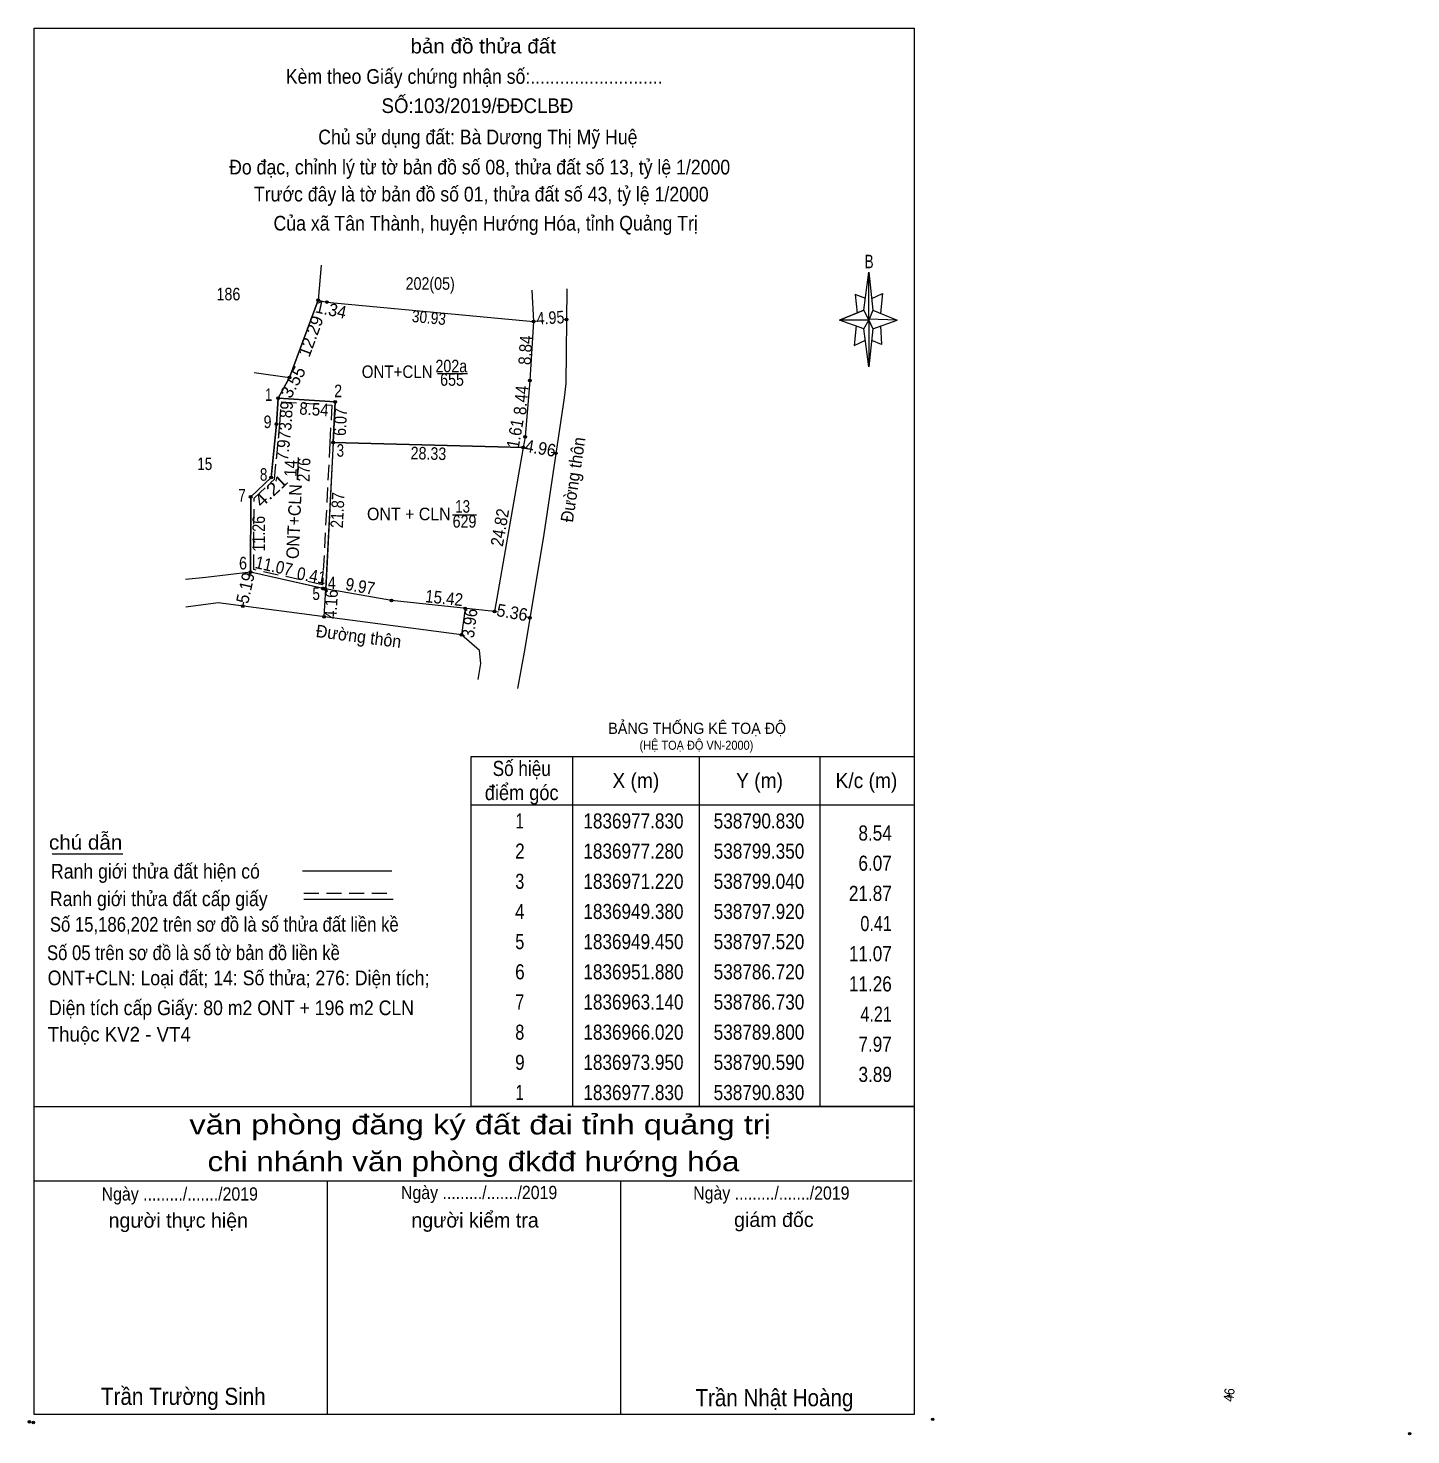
# Model space of a CAD drawing. Header units: metres. Extents: x 537654 to 538880, y 1836824 to 1837052.
# Drawn here: x 538348.8 to 538555, y 1836836.9 to 1837046.7 of the extents above; entities that cross this region are included whole.
import ezdxf
from ezdxf.enums import TextEntityAlignment as Align

# ---------------------------------------------------------------- set-up
doc = ezdxf.new("R2010")
doc.units = ezdxf.units.M
doc.header["$LTSCALE"] = 0.75
doc.header["$PDMODE"] = 32
doc.header["$PDSIZE"] = 0.375
doc.linetypes.add('MEDIUM_DASHED', pattern=[4.5, 3, -1.5])
doc.layers.add('11', color=7, linetype='Continuous', lineweight=13)
doc.layers.add('2', color=7, linetype='Continuous', lineweight=13)
doc.layers.add('12', color=7, linetype='Continuous')

msp = doc.modelspace()

# ---------------------------------------------------------------- hatches: boundary and pattern name
at = {"layer": '2'}
for points in [[(538392.26, 1837006.13, 1), (538391.86, 1837006.13, 1)], [(538393.57, 1837005.84, 1), (538393.17, 1837005.84, 1)], [(538424.36, 1837002.95, 1), (538423.96, 1837002.95, 1)], [(538429.3, 1837003.23, 1), (538428.9, 1837003.23, 1)], [(538388.01, 1836994.6, 1), (538387.61, 1836994.6, 1)], [(538423.82, 1836994.13, 1), (538423.42, 1836994.13, 1)], [(538386.3, 1836991.49, 1), (538385.9, 1836991.49, 1)], [(538394.82, 1836990.94, 1), (538394.42, 1836990.94, 1)], [(538386.06, 1836987.61, 1), (538385.66, 1836987.61, 1)], [(538394.51, 1836984.88, 1), (538394.11, 1836984.88, 1)], [(538422.83, 1836984.13, 1), (538422.43, 1836984.13, 1)], [(538423.11, 1836985.72, 1), (538422.71, 1836985.72, 1)], [(538427.71, 1836983.27, 1), (538427.31, 1836983.27, 1)], [(538385.27, 1836979.68, 1), (538384.87, 1836979.68, 1)], [(538382.2, 1836976.8, 1), (538381.8, 1836976.8, 1)], [(538382.19, 1836965.54, 1), (538381.79, 1836965.54, 1)], [(538392.98, 1836963.12, 1), (538392.58, 1836963.12, 1)], [(538392.99, 1836963.11, 1), (538392.59, 1836963.11, 1)], [(538393.38, 1836963.01, 1), (538392.98, 1836963.01, 1)], [(538403.21, 1836961.33, 1), (538402.81, 1836961.33, 1)], [(538381.05, 1836960.48, 1), (538380.65, 1836960.48, 1)], [(538393.17, 1836958.89, 1), (538392.77, 1836958.89, 1)], [(538414.16, 1836960.15, 1), (538413.76, 1836960.15, 1)], [(538418.54, 1836959.68, 1), (538418.14, 1836959.68, 1)], [(538423.82, 1836958.75, 1), (538423.42, 1836958.75, 1)], [(538413.65, 1836956.22, 1), (538413.25, 1836956.22, 1)]]:
    msp.add_hatch(color=256, dxfattribs=at).paths.add_polyline_path(points)

# ---------------------------------------------------------------- linework, layer by layer
at = {"layer": '11'}
for p, q in [((538527.55, 1836842.79), (538528.17, 1836842.72)), ((538527.9, 1836843.07), (538527.83, 1836842.45))]:
    msp.add_line(p, q, dxfattribs=at)
at = {"layer": '2'}
for p, q in [((538473.44, 1837004.61), (538474.17, 1837010.29)), ((538392.06, 1837006.13), (538393.37, 1837005.84)), ((538393.37, 1837005.84), (538424.16, 1837002.95)), ((538429.1, 1837003.23), (538428.61, 1837003.2)), ((538473.44, 1837001.84), (538469.8, 1837003.15)), ((538474.76, 1837004.61), (538478.4, 1837003.15)), ((538425.07, 1837003), (538424.16, 1837002.95)), ((538474.76, 1837001.84), (538474.17, 1836996.16)), ((538475.92, 1837002.28), (538476.06, 1836999.5)), ((538476.06, 1836999.5), (538474.6, 1837000.09)), ((538382.54, 1836995.34), (538387.81, 1836994.6)), ((538409.85, 1836995.19), (538414.32, 1836995.19)), ((538394.31, 1836984.88), (538422.63, 1836984.13)), ((538388.99, 1836979.32), (538389.14, 1836982.66)), ((538423.32, 1836984.01), (538422.63, 1836984.13)), ((538427.51, 1836983.27), (538426.79, 1836983.4)), ((538412.08, 1836974.12), (538415.66, 1836974.12)), ((538381.81, 1836964.75), (538381.99, 1836965.54)), ((538392.97, 1836958.89), (538393.19, 1836963.04)), ((538380.85, 1836960.48), (538380.99, 1836961.1)), ((538413.96, 1836960.15), (538413.45, 1836956.22)), ((538418.96, 1836959.57), (538418.34, 1836959.68)), ((538423.62, 1836958.75), (538422.96, 1836958.87)), ((538429.98, 1836938.07), (538429.98, 1836885.87)), ((538448.88, 1836938.07), (538448.88, 1836885.87)), ((538466.88, 1836938.07), (538466.88, 1836885.87)), ((538414.86, 1836930.87), (538480.92, 1836930.87)), ((538352.39, 1836923.56), (538362.95, 1836923.56)), ((538389.71, 1836921.03), (538403.04, 1836921.03)), ((538389.92, 1836916.76), (538403.24, 1836916.76)), ((538349.7, 1836885.87), (538480.92, 1836885.87)), ((538349.7, 1836874.79), (538480.63, 1836874.79)), ((538349.7, 1836874.79), (538480.63, 1836874.79)), ((538349.7, 1836874.79), (538480.63, 1836874.79)), ((538393.44, 1836839.94), (538393.44, 1836874.79)), ((538437.18, 1836839.94), (538437.18, 1836874.79))]:
    msp.add_line(p, q, dxfattribs=at)
at = {"layer": '2', "linetype": 'MEDIUM_DASHED'}
msp.add_line((538389.92, 1836917.66), (538403.33, 1836917.66), dxfattribs=at)
at = {"layer": '2'}
for points in [[(538349.7, 1837046.69), (538480.92, 1837046.69), (538480.92, 1836839.94), (538349.7, 1836839.94)], [(538474.17, 1837010.29), (538474.76, 1837004.61), (538474.17, 1837003.15)], [(538392.06, 1837006.13), (538393.37, 1837005.84), (538424.16, 1837002.95), (538423.62, 1836994.13), (538422.91, 1836985.72), (538422.63, 1836984.13), (538394.31, 1836984.88), (538394.62, 1836990.94), (538386.1, 1836991.49), (538387.81, 1836994.6)], [(538474.17, 1837003.15), (538469.8, 1837003.15), (538473.44, 1837004.61), (538474.76, 1837001.84), (538478.4, 1837003.15), (538474.17, 1837003.3)], [(538474.17, 1837003.15), (538474.17, 1836996.16), (538473.44, 1837001.84)], [(538386.1, 1836991.49), (538394.62, 1836990.94), (538394.31, 1836984.88), (538393.18, 1836963.01), (538392.78, 1836963.12), (538381.99, 1836965.54), (538382, 1836976.8), (538385.07, 1836979.68), (538385.86, 1836987.61)], [(538414.86, 1836938.07), (538480.92, 1836938.07), (538480.92, 1836885.87), (538414.86, 1836885.87)]]:
    msp.add_lwpolyline(points, close=True, dxfattribs=at)
for points in [[(538392.53, 1837011.33), (538392.06, 1837006.13), (538387.81, 1836994.6), (538386.1, 1836991.49), (538385.86, 1836987.61), (538385.07, 1836979.68)], [(538429.16, 1837007.81), (538428.98, 1836993.67), (538428.74, 1836991.53), (538425.71, 1836971.24), (538422.86, 1836954.18), (538421.77, 1836948.21)], [(538423.9, 1837007.62), (538424.16, 1837002.95), (538423.62, 1836994.13), (538422.91, 1836985.72), (538422.63, 1836984.13)], [(538473.73, 1837006.36), (538472.13, 1837006.94), (538472.42, 1837004.17)], [(538474.6, 1837006.36), (538476.22, 1837007.09), (538475.92, 1837004.17)], [(538474.17, 1837003.15), (538473.44, 1837004.61), (538469.8, 1837003.15)], [(538474.17, 1837003.15), (538474.76, 1837001.84), (538478.4, 1837003.15)], [(538472.27, 1837002.28), (538471.99, 1836999.36), (538473.59, 1837000.09)], [(538386.1, 1836991.49), (538394.62, 1836990.94), (538393.19, 1836963.04)], [(538422.63, 1836984.13), (538418.34, 1836959.68), (538403.01, 1836961.33), (538392.79, 1836963.11), (538381.99, 1836965.54)], [(538385.07, 1836979.68), (538382, 1836976.8), (538381.99, 1836965.54)], [(538381.99, 1836965.54), (538375.32, 1836964.73), (538372.28, 1836964.44)], [(538381.99, 1836965.54), (538375.32, 1836964.73), (538372.28, 1836964.44)], [(538415.9, 1836949.52), (538416.31, 1836951.93), (538416.11, 1836953.87), (538413.45, 1836956.22), (538377.16, 1836960.96), (538372.34, 1836960.31)], [(538480.92, 1836839.94), (538349.7, 1836839.94), (538349.7, 1836874.79)]]:
    msp.add_lwpolyline(points, dxfattribs=at)
at = {"layer": '2', "linetype": 'MEDIUM_DASHED'}
msp.add_lwpolyline([(538386.57, 1836990.96), (538394.1, 1836990.47), (538393.81, 1836984.91), (538392.71, 1836963.65), (538382.49, 1836965.94), (538382.5, 1836976.58), (538385.55, 1836979.44), (538386.36, 1836987.57)], close=True, dxfattribs=at)
at = {"layer": '2', "lineweight": 25}
for centre in [(538392.06, 1837006.13), (538393.37, 1837005.84), (538424.16, 1837002.95), (538429.1, 1837003.23), (538387.81, 1836994.6), (538423.62, 1836994.13), (538386.1, 1836991.49), (538394.62, 1836990.94), (538385.86, 1836987.61), (538394.31, 1836984.88), (538422.63, 1836984.13), (538422.91, 1836985.72), (538427.51, 1836983.27), (538385.07, 1836979.68), (538382, 1836976.8), (538381.99, 1836965.54), (538392.78, 1836963.12), (538392.79, 1836963.11), (538393.18, 1836963.01), (538403.01, 1836961.33), (538380.85, 1836960.48), (538392.97, 1836958.89), (538413.96, 1836960.15), (538418.34, 1836959.68), (538423.62, 1836958.75), (538413.45, 1836956.22)]:
    msp.add_circle(centre, 0.2, dxfattribs=at)
at = {"layer": '2'}
for p in [(538349.01, 1836838.82), (538349.6, 1836838.72), (538483.69, 1836839.21), (538554.79, 1836837.07)]:
    msp.add_point(p, dxfattribs=at)

# ---------------------------------------------------------------- texts
at = {"layer": '12', "width": 0.9}
msp.add_text('46', height=1.5, rotation=83.482, dxfattribs=at).set_placement((538528.6171, 1836842.7649), align=Align.CENTER)
at = {"layer": '2'}
for s, height, width, p in [('bản đồ thửa đất', 2.187, 1.05, (538416.67, 1837042.92)), ('Kèm theo Giấy chứng nhận số:...........................', 2.187, 0.9, (538415.335, 1837038.39)), ('SỐ:103/2019/ĐĐCLBĐ', 2.19, 0.95, (538415.81, 1837034.03)), ('Chủ sử dụng đất: Bà Dương Thị Mỹ Huệ', 2.19, 0.9, (538415.875, 1837029.36)), ('Đo đạc, chỉnh lý từ tờ bản đồ số 08, thửa đất số 13, tỷ lệ 1/2000 ', 2.19, 0.9, (538416.5, 1837024.87)), ('Trước đây là tờ bản đồ số 01, thửa đất số 43, tỷ lệ 1/2000', 2.19, 0.9, (538416.385, 1837020.84)), ('Của xã Tân Thành, huyện Hướng Hóa, tỉnh Quảng Trị', 2.19, 0.9, (538417.04, 1837016.5)), ('B', 2.009, 0.75, (538474.205, 1837010.88)), ('202(05)', 1.87, 0.85, (538408.765, 1837007.67)), ('186', 1.87, 0.85, (538378.685, 1837006.09)), ('202a', 1.87, 0.85, (538411.915, 1836995.36)), ('655', 1.87, 0.85, (538412.02, 1836993.35)), ('15', 1.87, 0.8, (538375.16, 1836980.78)), ('Số hiệu', 2.25, 0.85, (538422.415, 1836935.15)), ('điểm góc', 2.25, 0.9, (538422.41, 1836931.55)), ('X (m)', 2.25, 0.95, (538439.43, 1836933.35)), ('Y (m)', 2.25, 0.95, (538457.87, 1836933.35)), ('K/c (m)', 2.25, 0.95, (538473.81, 1836933.35)), (' 1', 2.25, 0.75, (538421.785, 1836927.32)), ('1836977.830', 2.25, 0.85, (538439.07, 1836927.32)), ('538790.830', 2.25, 0.85, (538457.79, 1836927.32)), (' 2', 2.25, 0.85, (538421.785, 1836922.82)), ('1836977.280', 2.25, 0.85, (538439.07, 1836922.82)), ('538799.350', 2.25, 0.85, (538457.79, 1836922.82)), (' 3', 2.25, 0.8, (538421.79, 1836918.32)), ('1836971.220', 2.25, 0.85, (538439.07, 1836918.32)), ('538799.040', 2.25, 0.85, (538457.79, 1836918.32)), (' 4', 2.25, 0.85, (538421.78, 1836913.82)), ('1836949.380', 2.25, 0.85, (538439.07, 1836913.82)), ('538797.920', 2.25, 0.85, (538457.79, 1836913.82)), (' 5', 2.25, 0.8, (538421.79, 1836909.32)), ('1836949.450', 2.25, 0.85, (538439.07, 1836909.32)), ('538797.520', 2.25, 0.85, (538457.79, 1836909.32)), (' 6', 2.25, 0.85, (538421.785, 1836904.82)), ('1836951.880', 2.25, 0.85, (538439.07, 1836904.82)), ('538786.720', 2.25, 0.85, (538457.79, 1836904.82)), (' 7', 2.25, 0.8, (538421.79, 1836900.32)), ('1836963.140', 2.25, 0.85, (538439.07, 1836900.32)), ('538786.730', 2.25, 0.85, (538457.79, 1836900.32)), (' 8', 2.25, 0.8, (538421.79, 1836895.82)), ('1836966.020', 2.25, 0.85, (538439.07, 1836895.82)), ('538789.800', 2.25, 0.85, (538457.79, 1836895.82)), (' 9', 2.25, 0.85, (538421.785, 1836891.32)), ('1836973.950', 2.25, 0.85, (538439.07, 1836891.32)), ('538790.590', 2.25, 0.85, (538457.79, 1836891.32)), (' 1', 2.25, 0.75, (538421.785, 1836886.82)), ('1836977.830', 2.25, 0.85, (538439.07, 1836886.82)), ('538790.830', 2.25, 0.85, (538457.79, 1836886.82)), ('văn phòng đăng ký đất đai tỉnh quảng trị', 2.916, 1.25, (538416.22, 1836881.7)), ('chi nhánh văn phòng đkđđ hướng hóa', 2.916, 1.2, (538415.22, 1836876.21)), ('Ngày ........./......./2019', 1.968, 0.9, (538371.43, 1836871.83)), ('Ngày ........./......./2019', 1.968, 0.9, (538416.06, 1836872.05)), ('Ngày ........./......./2019', 1.968, 0.9, (538459.63, 1836871.97)), ('Trần Trường Sinh', 2.551, 0.9, (538371.96, 1836841.35)), ('Trần Nhật Hoàng', 2.551, 0.9, (538460.085, 1836841.15))]:
    msp.add_text(s, height=height, dxfattribs=dict(at, width=width)).set_placement(p, align=Align.CENTER)
for s, height, rotation, width, p in [('1.34', 1.87, 347.518, 0.95, (538393.7779, 1837003.8202)), ('30.93', 1.78, 354.638, 0.85, (538408.4968, 1837002.6353)), ('4.95', 1.87, 3.244, 0.85, (538426.7521, 1837002.5697)), ('8.84', 1.87, 86.496, 0.9, (538423.8921, 1836998.5979)), ('8.44', 1.87, 85.174, 0.9, (538423.2337, 1836991.1163)), ('3.89', 1.87, 86.46, 0.9, (538388.1925, 1836988.7923)), ('8.54', 1.87, 356.306, 0.9, (538391.3848, 1836988.9303)), ('6.07', 1.87, 87.072, 0.85, (538396.2881, 1836987.9022)), ('7.97', 1.87, 84.311, 0.9, (538387.7944, 1836984.3023)), ('1.61', 1.87, 80.013, 0.9, (538422.3356, 1836986.0728)), ('28.33', 1.87, 358.483, 0.85, (538408.4802, 1836982.3288)), ('4.96', 1.87, 350.005, 0.95, (538425.0427, 1836983.1265)), ('Đường thôn', 1.87, 81.507, 0.95, (538430.9776, 1836979.2169)), ('14', 1.87, 87.529, 0.9, (538388.8931, 1836980.9897)), ('276', 1.87, 87.529, 0.85, (538390.8492, 1836980.7747)), ('4.21', 1.87, 43.171, 1.15, (538385.6653, 1836977.0156)), ('21.87', 1.87, 87.064, 0.85, (538395.8799, 1836974.7471)), ('13', 1.87, 359.97, 0.8, (538413.5995, 1836974.4194)), ('11.26', 1.87, 89.949, 0.85, (538384.1224, 1836971.2792)), ('629', 1.87, 359.97, 0.85, (538413.8795, 1836972.1891)), ('24.82', 1.87, 80.048, 0.9, (538420.078, 1836972.0584)), ('11.07', 1.87, 347.32, 0.9, (538385.2748, 1836965.5644)), ('5.19', 1.87, 77.303, 0.95, (538382.1257, 1836962.9945)), ('0.41', 1.87, 350.074, 0.9, (538390.9338, 1836964.1266)), ('9.97', 1.87, 350.122, 0.9, (538398.1796, 1836962.527)), ('4.16', 1.87, 86.965, 0.9, (538394.9137, 1836960.7255)), ('15.42', 1.87, 353.857, 0.9, (538410.7499, 1836960.7786)), ('3.96', 1.87, 82.606, 0.9, (538415.5561, 1836957.8247)), ('5.36', 1.87, 350.011, 0.95, (538420.8328, 1836958.6267)), ('Đường thôn', 1.87, 352.558, 0.95, (538397.9789, 1836955.0621))]:
    msp.add_text(s, height=height, rotation=rotation, dxfattribs=dict(at, width=width)).set_placement(p, align=Align.CENTER)
for s, rotation, p in [('12.29', 69.766, (538391.8248, 1837000.4117)), ('3.55', 61.196, (538389.1351, 1836993.4545))]:
    msp.add_text(s, height=1.87, rotation=rotation, dxfattribs=at).set_placement(p, align=Align.CENTER)
for s, height, width, p in [('ONT+CLN ', 1.87, 0.9, (538409.75, 1836994.51)), (' 1', 1.87, 0.75, (538385.2, 1836991.1)), (' 2', 1.87, 0.85, (538395.63, 1836991.65)), (' 9', 1.87, 0.85, (538385.11, 1836987.04)), (' 3', 1.87, 0.8, (538395.93, 1836982.77)), (' 8', 1.87, 0.8, (538384.49, 1836979.19)), (' 7', 1.87, 0.8, (538381.27, 1836976.07)), (' 6', 1.87, 0.85, (538381.45, 1836965.96)), (' 4', 1.87, 0.85, (538394.69, 1836963.02)), (' 5', 1.87, 0.8, (538392.32, 1836961.4)), ('8.54', 2.25, 0.85, (538477.59, 1836925.52)), ('6.07', 2.25, 0.85, (538477.59, 1836921.02)), ('21.87', 2.25, 0.85, (538477.59, 1836916.52)), ('0.41', 2.25, 0.8, (538477.59, 1836912.02)), ('11.07', 2.25, 0.85, (538477.59, 1836907.52)), ('11.26', 2.25, 0.85, (538477.59, 1836903.02)), ('4.21', 2.25, 0.8, (538477.59, 1836898.52)), ('7.97', 2.25, 0.85, (538477.59, 1836894.02)), ('3.89', 2.25, 0.85, (538477.6, 1836889.52))]:
    msp.add_text(s, height=height, dxfattribs=dict(at, width=width)).set_placement(p, align=Align.RIGHT)
at = {"layer": '2', "width": 0.95}
for s, rotation, p in [('ONT+CLN ', 87.529, (538389.6702, 1836979.2794)), ('ONT + CLN', 359.97, (538411.819, 1836973.2936))]:
    msp.add_text(s, height=1.87, rotation=rotation, dxfattribs=at).set_placement(p, align=Align.RIGHT)
at = {"layer": '2'}
for s, height, width, p in [('BẢNG THỐNG KÊ TOẠ ĐỘ ', 1.677, 0.95, (538435.32, 1836941.42)), ('(HỆ TOẠ ĐỘ VN-2000)', 1.356, 0.9, (538439.98, 1836939.06)), ('chú dẫn', 2.187, 1.05, (538351.93, 1836924.17)), ('Ranh giới thửa đất hiện có ', 2.187, 0.9, (538352.23, 1836919.85)), ('Ranh giới thửa đất cấp giấy', 2.187, 0.9, (538352.07, 1836915.74)), ('Số 15,186,202 trên sơ đồ là số thửa đất liền kề', 2.19, 0.85, (538352.06, 1836911.93)), ('Số 05 trên sơ đồ là số tờ bản đồ liền kề', 2.19, 0.85, (538351.63, 1836907.7)), ('ONT+CLN: Loại đất; 14: Số thửa; 276: Diện tích;', 2.19, 0.9, (538351.73, 1836903.94)), ('Diện tích cấp Giấy: 80 m2 ONT + 196 m2 CLN', 2.19, 0.9, (538351.93, 1836899.48)), ('Thuộc KV2 - VT4', 2.19, 0.95, (538351.74, 1836895.54))]:
    msp.add_text(s, height=height, dxfattribs=dict(at, width=width)).set_placement(p)
for s, p in [('người thực hiện', (538371.21, 1836867.78)), ('người kiểm tra', (538415.455, 1836867.81)), ('giám đốc', (538460.005, 1836867.89))]:
    msp.add_text(s, height=2.187, dxfattribs=at).set_placement(p, align=Align.CENTER)

doc.saveas('drawing.dxf')
